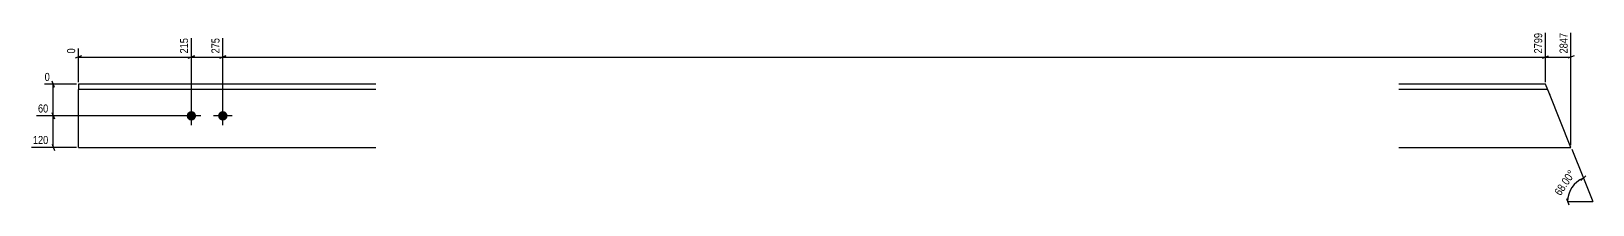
# Model space of a CAD drawing. Header units: millimetres. Extents: x 5 to 18098, y 5 to 371.
# Drawn here: x 6220 to 9199, y 12 to 342 of the extents above; entities that cross this region are included whole.
import ezdxf

# ---------------------------------------------------------------- set-up
doc = ezdxf.new("R2010")
doc.units = ezdxf.units.MM
doc.linetypes.add('DXK_LINE_DOT2', pattern=[3.9198, 1.9599, -1.9599])
doc.layers.add('MÅLSÆTNING', color=7, linetype='Continuous')
doc.layers.add('STÅL', color=7, linetype='Continuous')
doc.styles.add('Arial Narrow', font='ARIALN.TTF', dxfattribs={"height": 0.2})

msp = doc.modelspace()

# ---------------------------------------------------------------- hatches: boundary and pattern name
at = {"layer": 'STÅL', "linetype": 'Continuous'}
for points in [[(6525.4, 172.2, -1), (6525.4, 190.2, -1)], [(6585.4, 172.2, -1), (6585.4, 190.2, -1)]]:
    msp.add_hatch(color=3, dxfattribs=at).paths.add_polyline_path(points)

# ---------------------------------------------------------------- linework, layer by layer
at = {"layer": 'MÅLSÆTNING', "color": 7, "linetype": 'Continuous'}
for p, q in [((6525.4, 185.2), (6525.4, 329.2)), ((6525.4, 185.2), (6525.4, 329.2)), ((6585.4, 185.2), (6585.4, 329.2)), ((6585.4, 185.2), (6585.4, 329.2)), ((9108.9, 245.2), (9108.9, 339)), ((9108.9, 245.2), (9108.9, 339)), ((9157.4, 125.2), (9157.4, 339)), ((6310, 245.2), (6310, 309.7)), ((6316, 295.6), (6304, 290.8)), ((6310, 293.2), (6525.4, 293.2)), ((6531.4, 295.6), (6519.4, 290.8)), ((6519.4, 290.8), (6531.4, 295.6)), ((6525.4, 293.2), (6585.4, 293.2)), ((6591.4, 295.6), (6579.4, 290.8)), ((6579.4, 290.8), (6591.4, 295.6)), ((6585.4, 293.2), (9108.9, 293.2)), ((9102.9, 290.8), (9114.9, 295.6)), ((9102.9, 290.8), (9114.9, 295.6)), ((9108.9, 293.2), (9157.4, 293.2)), ((9163.4, 295.6), (9151.4, 290.8)), ((6306, 241.2), (6245.5, 241.2)), ((6264.4, 235.2), (6259.6, 247.2)), ((6262, 181.2), (6262, 241.2)), ((6521.4, 181.2), (6229.9, 181.2)), ((6521.4, 181.2), (6229.9, 181.2)), ((6259.6, 187.2), (6264.4, 175.2)), ((6264.4, 175.2), (6259.6, 187.2)), ((6262, 121.2), (6262, 181.2)), ((6306, 121.2), (6220.2, 121.2)), ((6259.6, 127.2), (6264.4, 115.2)), ((9158.9, 117.5), (9181.1, 62.5)), ((9176.4, 58), (9185.7, 67)), ((9181.1, 62.5), (9199.1, 18)), ((9148.7, 24), (9153.5, 12)), ((9151.1, 18), (9199.1, 18))]:
    msp.add_line(p, q, dxfattribs=at)
msp.add_arc((9199.1, 18), 48, 112.0008, 180, dxfattribs=at)
at = {"layer": 'STÅL', "color": 2, "linetype": 'Continuous'}
for p, q in [((6310, 241.2), (6310, 235.2)), ((6877.4, 241.2), (6310, 241.2)), ((9108.9, 241.2), (8828.9, 241.2)), ((9116.2, 223.1), (9108.9, 241.2)), ((6310, 235.2), (6310, 231.7)), ((6310, 231.7), (6310, 231.2)), ((6877.4, 231.2), (6310, 231.2)), ((6310, 121.7), (6310, 231.2)), ((9112.9, 231.2), (8828.9, 231.2)), ((9157.4, 121.2), (9116.2, 223.1)), ((6310, 121.2), (6310, 121.7)), ((6310, 121.2), (6877.4, 121.2)), ((8828.9, 121.2), (9157.4, 121.2))]:
    msp.add_line(p, q, dxfattribs=at)
at = {"layer": 'STÅL', "color": 7, "linetype": 'DXK_LINE_DOT2'}
for p, q in [((6310, 237.7), (6310, 235.2)), ((9116.2, 223.1), (9118.2, 218.2)), ((6310, 121.2), (6310, 125.2))]:
    msp.add_line(p, q, dxfattribs=at)
at = {"layer": 'STÅL', "color": 3, "linetype": 'Continuous'}
for p, q in [((6543.4, 181.2), (6507.4, 181.2)), ((6525.4, 163.2), (6525.4, 199.2)), ((6603.4, 181.2), (6567.4, 181.2)), ((6585.4, 163.2), (6585.4, 199.2))]:
    msp.add_line(p, q, dxfattribs=at)

# ---------------------------------------------------------------- next in the draw order: wipeouts: each hides what was drawn before it
at = {"color": 0, "linetype": 'Continuous'}
for points in [[(6522.2, 332.4), (6499.8, 332.4), (6499.8, 296.8), (6522.2, 296.8)], [(6582.2, 332.4), (6559.8, 332.4), (6559.8, 296.8), (6582.2, 296.8)], [(9105.7, 342.2), (9083.3, 342.2), (9083.3, 296.8), (9105.7, 296.8)], [(9154.2, 342.2), (9131.8, 342.2), (9131.8, 296.8), (9154.2, 296.8)], [(6306.8, 312.9), (6284.4, 312.9), (6284.4, 296.8), (6306.8, 296.8)], [(6258.4, 244.4), (6258.4, 266.8), (6242.3, 266.8), (6242.3, 244.4)], [(6255.5, 184.4), (6255.5, 206.8), (6229.6, 206.8), (6229.6, 184.4)], [(6255.5, 124.4), (6255.5, 146.8), (6219.9, 146.8), (6219.9, 124.4)]]:
    msp.add_wipeout(points, dxfattribs=at).dxf.layer = 'MÅLSÆTNING'
at = {"color": 0}
msp.add_wipeout([(9171.2, 72.3), (9152.6, 84.8), (9119.7, 36.1), (9138.3, 23.5)], dxfattribs=at).dxf.layer = 'MÅLSÆTNING'

# ---------------------------------------------------------------- next in the draw order: texts
at = {"layer": 'MÅLSÆTNING', "color": 3, "linetype": 'Continuous', "style": 'Arial Narrow'}
for s, height, p in [('215', 15.27, (6519, 300)), ('275', 15.27, (6579, 300)), ('2799', 15.27, (9102.5, 300)), ('2847', 15.27, (9151, 300)), ('0', 15.3, (6303.6, 300))]:
    msp.add_text(s, height=height, rotation=90.0002, dxfattribs=at).set_placement(p)
for s, height, p in [('0', 15.3, (6245.5, 247.6)), ('60', 15.27, (6232.8, 187.6)), ('120', 15.27, (6223.1, 127.6))]:
    msp.add_text(s, height=height, dxfattribs=at).set_placement(p)
at = {"layer": 'MÅLSÆTNING', "color": 3, "style": 'Arial Narrow'}
msp.add_text('68.00°', height=15.27, rotation=56.0009, dxfattribs=at).set_placement((9137.4, 28))

doc.saveas('drawing.dxf')
